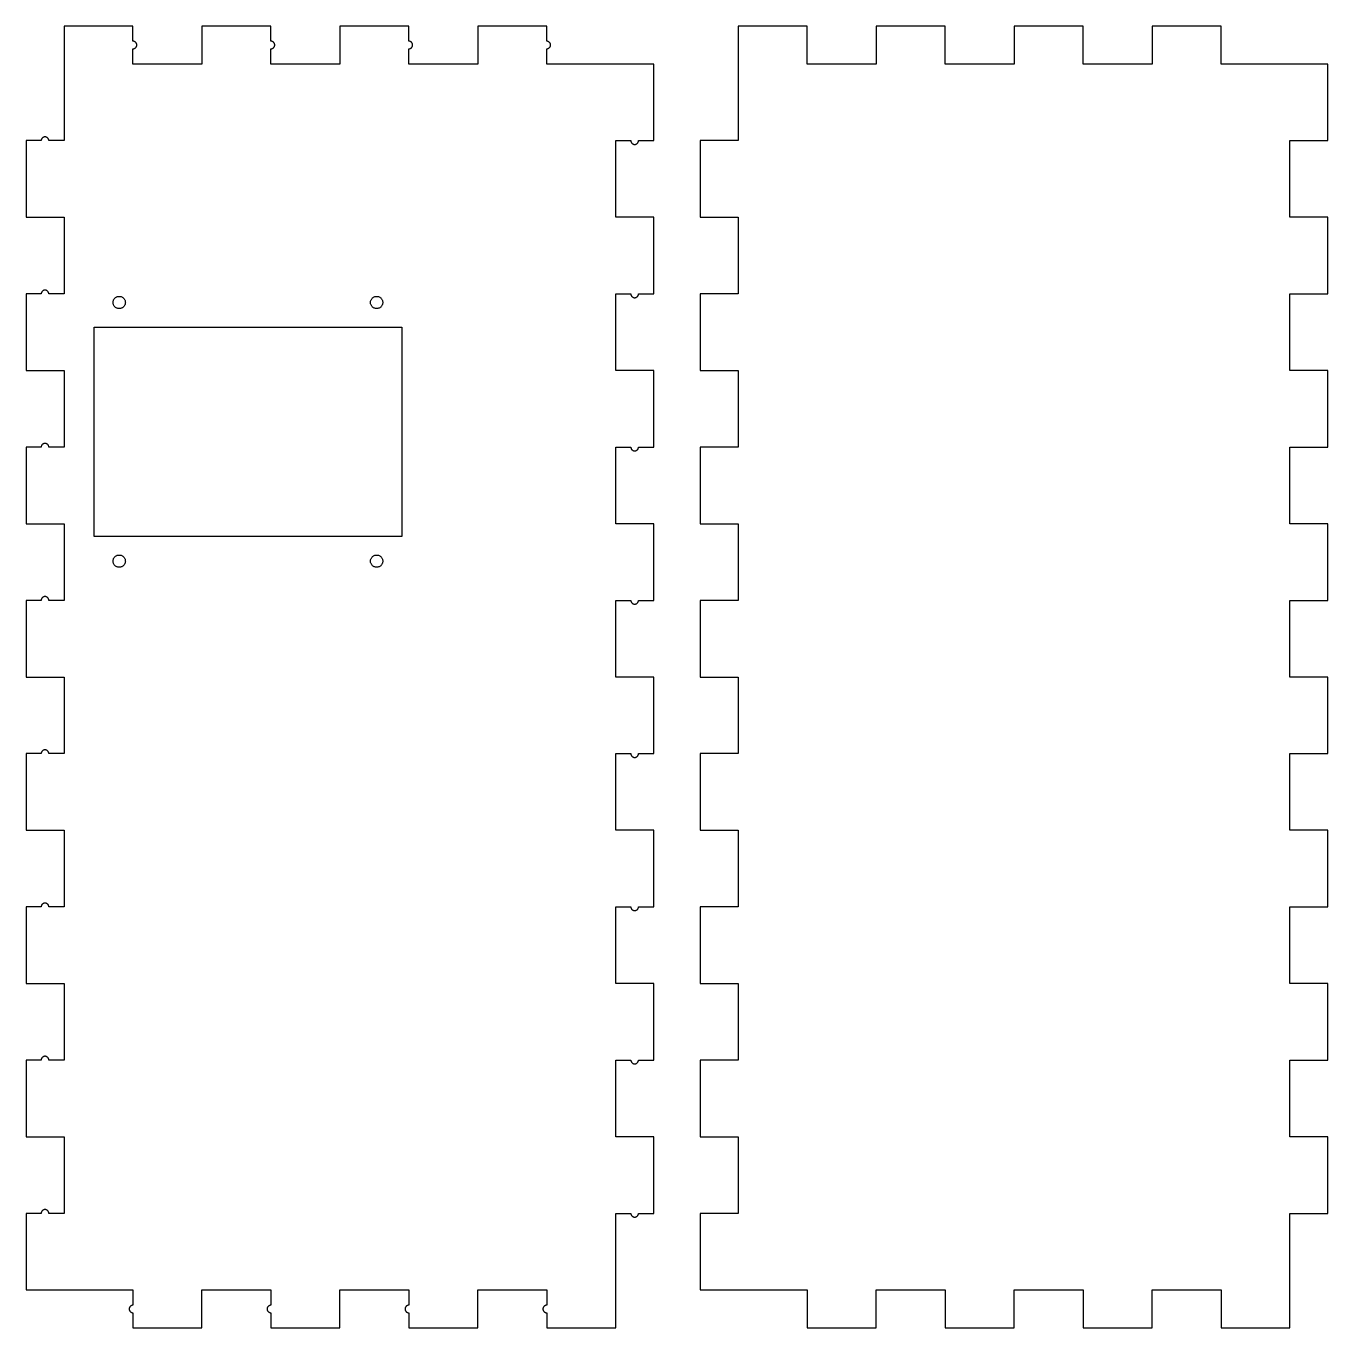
# Model space of a CAD drawing. Header units: metres. Extents: x -3 to 208, y -3 to 103.
# Drawn here: x -3.1 to 103.1, y -3.1 to 103.1 of the extents above; entities that cross this region are included whole.
import ezdxf

# ---------------------------------------------------------------- set-up
doc = ezdxf.new("R2010")
doc.units = ezdxf.units.M

msp = doc.modelspace()

# ---------------------------------------------------------------- linework, layer by layer
for p, q in [((5.625, 103.1), (0, 103.1)), ((0, 103.1), (0, 93.75)), ((5.625, 101.86), (5.625, 103.1)), ((16.875, 103.1), (11.25, 103.1)), ((11.25, 103.1), (11.25, 100)), ((16.875, 101.86), (16.875, 103.1)), ((28.125, 103.1), (22.5, 103.1)), ((22.5, 103.1), (22.5, 100)), ((28.125, 101.86), (28.125, 103.1)), ((39.375, 103.1), (33.75, 103.1)), ((33.75, 103.1), (33.75, 100)), ((39.375, 101.86), (39.375, 103.1)), ((60.625, 103.1), (55, 103.1)), ((55, 103.1), (55, 93.75)), ((60.625, 100), (60.625, 103.1)), ((71.875, 103.1), (66.25, 103.1)), ((66.25, 103.1), (66.25, 100)), ((71.875, 100), (71.875, 103.1)), ((83.125, 103.1), (77.5, 103.1)), ((77.5, 103.1), (77.5, 100)), ((83.125, 100), (83.125, 103.1)), ((94.375, 103.1), (88.75, 103.1)), ((88.75, 103.1), (88.75, 100)), ((94.375, 100), (94.375, 103.1)), ((5.65739, 101.858), (5.625, 101.86)), ((5.625, 101.24), (5.65739, 101.242)), ((5.625, 100), (5.625, 101.24)), ((5.68944, 101.853), (5.65739, 101.858)), ((5.65739, 101.242), (5.68944, 101.247)), ((5.72079, 101.845), (5.68944, 101.853)), ((5.68944, 101.247), (5.72079, 101.255)), ((5.75108, 101.833), (5.72079, 101.845)), ((5.72079, 101.255), (5.75108, 101.267)), ((5.78, 101.818), (5.75108, 101.833)), ((5.75108, 101.267), (5.78, 101.282)), ((5.80721, 101.801), (5.78, 101.818)), ((5.78, 101.282), (5.80721, 101.299)), ((5.83243, 101.78), (5.80721, 101.801)), ((5.80721, 101.299), (5.83243, 101.32)), ((5.85536, 101.757), (5.83243, 101.78)), ((5.83243, 101.32), (5.85536, 101.343)), ((5.87579, 101.732), (5.85536, 101.757)), ((5.85536, 101.343), (5.87579, 101.368)), ((5.89346, 101.705), (5.87579, 101.732)), ((5.87579, 101.368), (5.89346, 101.395)), ((5.90819, 101.676), (5.89346, 101.705)), ((5.89346, 101.395), (5.90819, 101.424)), ((5.91982, 101.646), (5.90819, 101.676)), ((5.90819, 101.424), (5.91982, 101.454)), ((5.92822, 101.614), (5.91982, 101.646)), ((5.91982, 101.454), (5.92822, 101.486)), ((5.93329, 101.582), (5.92822, 101.614)), ((5.92822, 101.486), (5.93329, 101.518)), ((5.935, 101.55), (5.93329, 101.582)), ((5.93329, 101.518), (5.935, 101.55)), ((16.9074, 101.858), (16.875, 101.86)), ((16.875, 101.24), (16.9074, 101.242)), ((16.875, 100), (16.875, 101.24)), ((16.9394, 101.853), (16.9074, 101.858)), ((16.9074, 101.242), (16.9394, 101.247)), ((16.9708, 101.845), (16.9394, 101.853)), ((16.9394, 101.247), (16.9708, 101.255)), ((17.0011, 101.833), (16.9708, 101.845)), ((16.9708, 101.255), (17.0011, 101.267)), ((17.03, 101.818), (17.0011, 101.833)), ((17.0011, 101.267), (17.03, 101.282)), ((17.0572, 101.801), (17.03, 101.818)), ((17.03, 101.282), (17.0572, 101.299)), ((17.0824, 101.78), (17.0572, 101.801)), ((17.0572, 101.299), (17.0824, 101.32)), ((17.1054, 101.757), (17.0824, 101.78)), ((17.0824, 101.32), (17.1054, 101.343)), ((17.1258, 101.732), (17.1054, 101.757)), ((17.1054, 101.343), (17.1258, 101.368)), ((17.1435, 101.705), (17.1258, 101.732)), ((17.1258, 101.368), (17.1435, 101.395)), ((17.1582, 101.676), (17.1435, 101.705)), ((17.1435, 101.395), (17.1582, 101.424)), ((17.1698, 101.646), (17.1582, 101.676)), ((17.1582, 101.424), (17.1698, 101.454)), ((17.1782, 101.614), (17.1698, 101.646)), ((17.1698, 101.454), (17.1782, 101.486)), ((17.1833, 101.582), (17.1782, 101.614)), ((17.1782, 101.486), (17.1833, 101.518)), ((17.185, 101.55), (17.1833, 101.582)), ((17.1833, 101.518), (17.185, 101.55)), ((28.1574, 101.858), (28.125, 101.86)), ((28.125, 101.24), (28.1574, 101.242)), ((28.125, 100), (28.125, 101.24)), ((28.1894, 101.853), (28.1574, 101.858)), ((28.1574, 101.242), (28.1894, 101.247)), ((28.2208, 101.845), (28.1894, 101.853)), ((28.1894, 101.247), (28.2208, 101.255)), ((28.2511, 101.833), (28.2208, 101.845)), ((28.2208, 101.255), (28.2511, 101.267)), ((28.28, 101.818), (28.2511, 101.833)), ((28.2511, 101.267), (28.28, 101.282)), ((28.3072, 101.801), (28.28, 101.818)), ((28.28, 101.282), (28.3072, 101.299)), ((28.3324, 101.78), (28.3072, 101.801)), ((28.3072, 101.299), (28.3324, 101.32)), ((28.3554, 101.757), (28.3324, 101.78)), ((28.3324, 101.32), (28.3554, 101.343)), ((28.3758, 101.732), (28.3554, 101.757)), ((28.3554, 101.343), (28.3758, 101.368)), ((28.3935, 101.705), (28.3758, 101.732)), ((28.3758, 101.368), (28.3935, 101.395)), ((28.4082, 101.676), (28.3935, 101.705)), ((28.3935, 101.395), (28.4082, 101.424)), ((28.4198, 101.646), (28.4082, 101.676)), ((28.4082, 101.424), (28.4198, 101.454)), ((28.4282, 101.614), (28.4198, 101.646)), ((28.4198, 101.454), (28.4282, 101.486)), ((28.4333, 101.582), (28.4282, 101.614)), ((28.4282, 101.486), (28.4333, 101.518)), ((28.435, 101.55), (28.4333, 101.582)), ((28.4333, 101.518), (28.435, 101.55)), ((39.4074, 101.858), (39.375, 101.86)), ((39.375, 101.24), (39.4074, 101.242)), ((39.375, 100), (39.375, 101.24)), ((39.4394, 101.853), (39.4074, 101.858)), ((39.4074, 101.242), (39.4394, 101.247)), ((39.4708, 101.845), (39.4394, 101.853)), ((39.4394, 101.247), (39.4708, 101.255)), ((39.5011, 101.833), (39.4708, 101.845)), ((39.4708, 101.255), (39.5011, 101.267)), ((39.53, 101.818), (39.5011, 101.833)), ((39.5011, 101.267), (39.53, 101.282)), ((39.5572, 101.801), (39.53, 101.818)), ((39.53, 101.282), (39.5572, 101.299)), ((39.5824, 101.78), (39.5572, 101.801)), ((39.5572, 101.299), (39.5824, 101.32)), ((39.6054, 101.757), (39.5824, 101.78)), ((39.5824, 101.32), (39.6054, 101.343)), ((39.6258, 101.732), (39.6054, 101.757)), ((39.6054, 101.343), (39.6258, 101.368)), ((39.6435, 101.705), (39.6258, 101.732)), ((39.6258, 101.368), (39.6435, 101.395)), ((39.6582, 101.676), (39.6435, 101.705)), ((39.6435, 101.395), (39.6582, 101.424)), ((39.6698, 101.646), (39.6582, 101.676)), ((39.6582, 101.424), (39.6698, 101.454)), ((39.6782, 101.614), (39.6698, 101.646)), ((39.6698, 101.454), (39.6782, 101.486)), ((39.6833, 101.582), (39.6782, 101.614)), ((39.6782, 101.486), (39.6833, 101.518)), ((39.685, 101.55), (39.6833, 101.582)), ((39.6833, 101.518), (39.685, 101.55)), ((11.25, 100), (5.625, 100)), ((22.5, 100), (16.875, 100)), ((33.75, 100), (28.125, 100)), ((48.1, 100), (39.375, 100)), ((48.1, 93.75), (48.1, 100)), ((66.25, 100), (60.625, 100)), ((77.5, 100), (71.875, 100)), ((88.75, 100), (83.125, 100)), ((103.1, 100), (94.375, 100)), ((103.1, 93.75), (103.1, 100)), ((-1.85999, 93.75), (-3.09999, 93.75)), ((-3.09999, 93.75), (-3.09999, 87.5)), ((-1.85829, 93.7824), (-1.85999, 93.75)), ((-1.85321, 93.8144), (-1.85829, 93.7824)), ((-1.84482, 93.8458), (-1.85321, 93.8144)), ((-1.83319, 93.8761), (-1.84482, 93.8458)), ((-1.81845, 93.905), (-1.83319, 93.8761)), ((-1.80078, 93.9322), (-1.81845, 93.905)), ((-1.78036, 93.9574), (-1.80078, 93.9322)), ((-1.75742, 93.9804), (-1.78036, 93.9574)), ((-1.73219, 94.0008), (-1.75742, 93.9804)), ((-1.70499, 94.0185), (-1.73219, 94.0008)), ((-1.67607, 94.0332), (-1.70499, 94.0185)), ((-1.64578, 94.0448), (-1.67607, 94.0332)), ((-1.61444, 94.0532), (-1.64578, 94.0448)), ((-1.5824, 94.0583), (-1.61444, 94.0532)), ((-1.54999, 94.06), (-1.5824, 94.0583)), ((-1.51758, 94.0583), (-1.54999, 94.06)), ((-1.48553, 94.0532), (-1.51758, 94.0583)), ((-1.45419, 94.0448), (-1.48553, 94.0532)), ((-1.4239, 94.0332), (-1.45419, 94.0448)), ((-1.39499, 94.0185), (-1.4239, 94.0332)), ((-1.36777, 94.0008), (-1.39499, 94.0185)), ((-1.34256, 93.9804), (-1.36777, 94.0008)), ((-1.31961, 93.9574), (-1.34256, 93.9804)), ((-1.29919, 93.9322), (-1.31961, 93.9574)), ((-1.28152, 93.905), (-1.29919, 93.9322)), ((-1.26678, 93.8761), (-1.28152, 93.905)), ((-1.25516, 93.8458), (-1.26678, 93.8761)), ((-1.24677, 93.8144), (-1.25516, 93.8458)), ((-1.24168, 93.7824), (-1.24677, 93.8144)), ((-1.23999, 93.75), (-1.24168, 93.7824)), ((0, 93.75), (-1.23999, 93.75)), ((45, 87.5), (45, 93.75)), ((45, 93.75), (46.24, 93.75)), ((46.24, 93.75), (46.2417, 93.7176)), ((46.2417, 93.7176), (46.2468, 93.6856)), ((46.2468, 93.6856), (46.2552, 93.6542)), ((46.2552, 93.6542), (46.2668, 93.6239)), ((46.2668, 93.6239), (46.2815, 93.595)), ((46.2815, 93.595), (46.2992, 93.5678)), ((46.2992, 93.5678), (46.3196, 93.5426)), ((46.3196, 93.5426), (46.3426, 93.5196)), ((46.3426, 93.5196), (46.3678, 93.4992)), ((46.3678, 93.4992), (46.395, 93.4815)), ((46.395, 93.4815), (46.4239, 93.4668)), ((46.4239, 93.4668), (46.4542, 93.4552)), ((46.6458, 93.4552), (46.6761, 93.4668)), ((46.6761, 93.4668), (46.705, 93.4815)), ((46.705, 93.4815), (46.7322, 93.4992)), ((46.7322, 93.4992), (46.7574, 93.5196)), ((46.7574, 93.5196), (46.7804, 93.5426)), ((46.7804, 93.5426), (46.8008, 93.5678)), ((46.8008, 93.5678), (46.8185, 93.595)), ((46.8185, 93.595), (46.8332, 93.6239)), ((46.8332, 93.6239), (46.8448, 93.6542)), ((46.8448, 93.6542), (46.8532, 93.6856)), ((46.8532, 93.6856), (46.8583, 93.7176)), ((46.8583, 93.7176), (46.86, 93.75)), ((46.86, 93.75), (48.1, 93.75)), ((55, 93.75), (51.9, 93.75)), ((51.9, 93.75), (51.9, 87.5)), ((100, 87.5), (100, 93.75)), ((100, 93.75), (103.1, 93.75)), ((46.4542, 93.4552), (46.4855, 93.4468)), ((46.4855, 93.4468), (46.5176, 93.4417)), ((46.5176, 93.4417), (46.55, 93.44)), ((46.55, 93.44), (46.5824, 93.4417)), ((46.5824, 93.4417), (46.6144, 93.4468)), ((46.6144, 93.4468), (46.6458, 93.4552)), ((-3.09999, 87.5), (0, 87.5)), ((0, 87.5), (0, 81.25)), ((48.1, 87.5), (45, 87.5)), ((48.1, 81.25), (48.1, 87.5)), ((51.9, 87.5), (55, 87.5)), ((55, 87.5), (55, 81.25)), ((103.1, 87.5), (100, 87.5)), ((103.1, 81.25), (103.1, 87.5)), ((-1.85999, 81.25), (-3.09999, 81.25)), ((-3.09999, 81.25), (-3.09999, 75)), ((-1.85829, 81.2824), (-1.85999, 81.25)), ((-1.85321, 81.3144), (-1.85829, 81.2824)), ((-1.84482, 81.3458), (-1.85321, 81.3144)), ((-1.83319, 81.3761), (-1.84482, 81.3458)), ((-1.81845, 81.405), (-1.83319, 81.3761)), ((-1.80078, 81.4322), (-1.81845, 81.405)), ((-1.78036, 81.4574), (-1.80078, 81.4322)), ((-1.75742, 81.4804), (-1.78036, 81.4574)), ((-1.73219, 81.5008), (-1.75742, 81.4804)), ((-1.70499, 81.5185), (-1.73219, 81.5008)), ((-1.67607, 81.5332), (-1.70499, 81.5185)), ((-1.64578, 81.5448), (-1.67607, 81.5332)), ((-1.61444, 81.5532), (-1.64578, 81.5448)), ((-1.5824, 81.5583), (-1.61444, 81.5532)), ((-1.54999, 81.56), (-1.5824, 81.5583)), ((-1.51758, 81.5583), (-1.54999, 81.56)), ((-1.48553, 81.5532), (-1.51758, 81.5583)), ((-1.45419, 81.5448), (-1.48553, 81.5532)), ((-1.4239, 81.5332), (-1.45419, 81.5448)), ((-1.39499, 81.5185), (-1.4239, 81.5332)), ((-1.36777, 81.5008), (-1.39499, 81.5185)), ((-1.34256, 81.4804), (-1.36777, 81.5008)), ((-1.31961, 81.4574), (-1.34256, 81.4804)), ((-1.29919, 81.4322), (-1.31961, 81.4574)), ((-1.28152, 81.405), (-1.29919, 81.4322)), ((-1.26678, 81.3761), (-1.28152, 81.405)), ((-1.25516, 81.3458), (-1.26678, 81.3761)), ((-1.24677, 81.3144), (-1.25516, 81.3458)), ((-1.24168, 81.2824), (-1.24677, 81.3144)), ((-1.23999, 81.25), (-1.24168, 81.2824)), ((0, 81.25), (-1.23999, 81.25)), ((4.02446, 80.7045), (4.04321, 80.7534)), ((4.04321, 80.7534), (4.06699, 80.8)), ((4.06699, 80.8), (4.09549, 80.8439)), ((4.09549, 80.8439), (4.12842, 80.8846)), ((4.12842, 80.8846), (4.16542, 80.9216)), ((4.16542, 80.9216), (4.2061, 80.9545)), ((4.2061, 80.9545), (4.25, 80.983)), ((4.25, 80.983), (4.29663, 81.0068)), ((4.29663, 81.0068), (4.34549, 81.0255)), ((4.34549, 81.0255), (4.39604, 81.0391)), ((4.39604, 81.0391), (4.44772, 81.0473)), ((4.44772, 81.0473), (4.5, 81.05)), ((4.5, 81.05), (4.55226, 81.0473)), ((4.55226, 81.0473), (4.60394, 81.0391)), ((4.60394, 81.0391), (4.6545, 81.0255)), ((4.6545, 81.0255), (4.70335, 81.0068)), ((4.70335, 81.0068), (4.75, 80.983)), ((4.75, 80.983), (4.79388, 80.9545)), ((4.79388, 80.9545), (4.83456, 80.9216)), ((4.83456, 80.9216), (4.87157, 80.8846)), ((4.87157, 80.8846), (4.9045, 80.8439)), ((4.9045, 80.8439), (4.933, 80.8)), ((4.933, 80.8), (4.95677, 80.7534)), ((4.95677, 80.7534), (4.97552, 80.7045)), ((25.0245, 80.7045), (25.0432, 80.7534)), ((25.0432, 80.7534), (25.067, 80.8)), ((25.067, 80.8), (25.0955, 80.8439)), ((25.0955, 80.8439), (25.1284, 80.8846)), ((25.1284, 80.8846), (25.1654, 80.9216)), ((25.1654, 80.9216), (25.2061, 80.9545)), ((25.2061, 80.9545), (25.25, 80.983)), ((25.25, 80.983), (25.2966, 81.0068)), ((25.2966, 81.0068), (25.3455, 81.0255)), ((25.3455, 81.0255), (25.396, 81.0391)), ((25.396, 81.0391), (25.4477, 81.0473)), ((25.4477, 81.0473), (25.5, 81.05)), ((25.5, 81.05), (25.5523, 81.0473)), ((25.5523, 81.0473), (25.6039, 81.0391)), ((25.6039, 81.0391), (25.6545, 81.0255)), ((25.6545, 81.0255), (25.7034, 81.0068)), ((25.7034, 81.0068), (25.75, 80.983)), ((25.75, 80.983), (25.7939, 80.9545)), ((25.7939, 80.9545), (25.8346, 80.9216)), ((25.8346, 80.9216), (25.8716, 80.8846)), ((25.8716, 80.8846), (25.9045, 80.8439)), ((25.9045, 80.8439), (25.933, 80.8)), ((25.933, 80.8), (25.9568, 80.7534)), ((25.9568, 80.7534), (25.9755, 80.7045)), ((45, 75), (45, 81.25)), ((45, 81.25), (46.24, 81.25)), ((46.24, 81.25), (46.2417, 81.2176)), ((46.2417, 81.2176), (46.2468, 81.1856)), ((46.2468, 81.1856), (46.2552, 81.1542)), ((46.2552, 81.1542), (46.2668, 81.1239)), ((46.2668, 81.1239), (46.2815, 81.095)), ((46.2815, 81.095), (46.2992, 81.0678)), ((46.2992, 81.0678), (46.3196, 81.0426)), ((46.3196, 81.0426), (46.3426, 81.0196)), ((46.3426, 81.0196), (46.3678, 80.9992)), ((46.3678, 80.9992), (46.395, 80.9815)), ((46.395, 80.9815), (46.4239, 80.9668)), ((46.4239, 80.9668), (46.4542, 80.9552)), ((46.4542, 80.9552), (46.4855, 80.9468)), ((46.4855, 80.9468), (46.5176, 80.9417)), ((46.5176, 80.9417), (46.55, 80.94)), ((46.55, 80.94), (46.5824, 80.9417)), ((46.5824, 80.9417), (46.6144, 80.9468)), ((46.6144, 80.9468), (46.6458, 80.9552)), ((46.6458, 80.9552), (46.6761, 80.9668)), ((46.6761, 80.9668), (46.705, 80.9815)), ((46.705, 80.9815), (46.7322, 80.9992)), ((46.7322, 80.9992), (46.7574, 81.0196)), ((46.7574, 81.0196), (46.7804, 81.0426)), ((46.7804, 81.0426), (46.8008, 81.0678)), ((46.8008, 81.0678), (46.8185, 81.095)), ((46.8185, 81.095), (46.8332, 81.1239)), ((46.8332, 81.1239), (46.8448, 81.1542)), ((46.8448, 81.1542), (46.8532, 81.1856)), ((46.8532, 81.1856), (46.8583, 81.2176)), ((46.8583, 81.2176), (46.86, 81.25)), ((46.86, 81.25), (48.1, 81.25)), ((55, 81.25), (51.9, 81.25)), ((51.9, 81.25), (51.9, 75)), ((100, 75), (100, 81.25)), ((100, 81.25), (103.1, 81.25)), ((4, 80.55), (4.00273, 80.6022)), ((4.00273, 80.4977), (4, 80.55)), ((4.00273, 80.6022), (4.01093, 80.6539)), ((4.01093, 80.446), (4.00273, 80.4977)), ((4.01093, 80.6539), (4.02446, 80.7045)), ((4.02446, 80.3955), (4.01093, 80.446)), ((4.04321, 80.3466), (4.02446, 80.3955)), ((4.06699, 80.3), (4.04321, 80.3466)), ((4.09549, 80.2561), (4.06699, 80.3)), ((4.12842, 80.2154), (4.09549, 80.2561)), ((4.16542, 80.1784), (4.12842, 80.2154)), ((4.2061, 80.1455), (4.16542, 80.1784)), ((4.25, 80.117), (4.2061, 80.1455)), ((4.29663, 80.0932), (4.25, 80.117)), ((4.34549, 80.0745), (4.29663, 80.0932)), ((4.39604, 80.0609), (4.34549, 80.0745)), ((4.44772, 80.0527), (4.39604, 80.0609)), ((4.5, 80.05), (4.44772, 80.0527)), ((4.55226, 80.0527), (4.5, 80.05)), ((4.60394, 80.0609), (4.55226, 80.0527)), ((4.6545, 80.0745), (4.60394, 80.0609)), ((4.70335, 80.0932), (4.6545, 80.0745)), ((4.75, 80.117), (4.70335, 80.0932)), ((4.79388, 80.1455), (4.75, 80.117)), ((4.83456, 80.1784), (4.79388, 80.1455)), ((4.87157, 80.2154), (4.83456, 80.1784)), ((4.9045, 80.2561), (4.87157, 80.2154)), ((4.933, 80.3), (4.9045, 80.2561)), ((4.95677, 80.3466), (4.933, 80.3)), ((4.97552, 80.3955), (4.95677, 80.3466)), ((4.97552, 80.7045), (4.98906, 80.6539)), ((4.98906, 80.446), (4.97552, 80.3955)), ((4.98906, 80.6539), (4.99725, 80.6022)), ((4.99725, 80.4977), (4.98906, 80.446)), ((4.99725, 80.6022), (5, 80.55)), ((5, 80.55), (4.99725, 80.4977)), ((25, 80.55), (25.0027, 80.6022)), ((25.0027, 80.4977), (25, 80.55)), ((25.0027, 80.6022), (25.0109, 80.6539)), ((25.0109, 80.446), (25.0027, 80.4977)), ((25.0109, 80.6539), (25.0245, 80.7045)), ((25.0245, 80.3955), (25.0109, 80.446)), ((25.0432, 80.3466), (25.0245, 80.3955)), ((25.067, 80.3), (25.0432, 80.3466)), ((25.0955, 80.2561), (25.067, 80.3)), ((25.1284, 80.2154), (25.0955, 80.2561)), ((25.1654, 80.1784), (25.1284, 80.2154)), ((25.2061, 80.1455), (25.1654, 80.1784)), ((25.25, 80.117), (25.2061, 80.1455)), ((25.2966, 80.0932), (25.25, 80.117)), ((25.3455, 80.0745), (25.2966, 80.0932)), ((25.396, 80.0609), (25.3455, 80.0745)), ((25.4477, 80.0527), (25.396, 80.0609)), ((25.5, 80.05), (25.4477, 80.0527)), ((25.5523, 80.0527), (25.5, 80.05)), ((25.6039, 80.0609), (25.5523, 80.0527)), ((25.6545, 80.0745), (25.6039, 80.0609)), ((25.7034, 80.0932), (25.6545, 80.0745)), ((25.75, 80.117), (25.7034, 80.0932)), ((25.7939, 80.1455), (25.75, 80.117)), ((25.8346, 80.1784), (25.7939, 80.1455)), ((25.8716, 80.2154), (25.8346, 80.1784)), ((25.9045, 80.2561), (25.8716, 80.2154)), ((25.933, 80.3), (25.9045, 80.2561)), ((25.9568, 80.3466), (25.933, 80.3)), ((25.9755, 80.3955), (25.9568, 80.3466)), ((25.9755, 80.7045), (25.9891, 80.6539)), ((25.9891, 80.446), (25.9755, 80.3955)), ((25.9891, 80.6539), (25.9973, 80.6022)), ((25.9973, 80.4977), (25.9891, 80.446)), ((25.9973, 80.6022), (26, 80.55)), ((26, 80.55), (25.9973, 80.4977)), ((2.45, 61.45), (2.45, 78.55)), ((2.45, 78.55), (27.55, 78.55)), ((27.55, 78.55), (27.55, 61.45)), ((-3.09999, 75), (0, 75)), ((0, 75), (0, 68.75)), ((48.1, 75), (45, 75)), ((48.1, 68.75), (48.1, 75)), ((51.9, 75), (55, 75)), ((55, 75), (55, 68.75)), ((103.1, 75), (100, 75)), ((103.1, 68.75), (103.1, 75)), ((-1.67607, 69.0332), (-1.70499, 69.0185)), ((-1.64578, 69.0448), (-1.67607, 69.0332)), ((-1.61444, 69.0532), (-1.64578, 69.0448)), ((-1.5824, 69.0583), (-1.61444, 69.0532)), ((-1.54999, 69.06), (-1.5824, 69.0583)), ((-1.51758, 69.0583), (-1.54999, 69.06)), ((-1.48553, 69.0532), (-1.51758, 69.0583)), ((-1.45419, 69.0448), (-1.48553, 69.0532)), ((-1.4239, 69.0332), (-1.45419, 69.0448)), ((-1.39499, 69.0185), (-1.4239, 69.0332)), ((-1.85999, 68.75), (-3.09999, 68.75)), ((-3.09999, 68.75), (-3.09999, 62.5)), ((-1.85829, 68.7824), (-1.85999, 68.75)), ((-1.85321, 68.8144), (-1.85829, 68.7824)), ((-1.84482, 68.8458), (-1.85321, 68.8144)), ((-1.83319, 68.8761), (-1.84482, 68.8458)), ((-1.81845, 68.905), (-1.83319, 68.8761)), ((-1.80078, 68.9322), (-1.81845, 68.905)), ((-1.78036, 68.9574), (-1.80078, 68.9322)), ((-1.75742, 68.9804), (-1.78036, 68.9574)), ((-1.73219, 69.0008), (-1.75742, 68.9804)), ((-1.70499, 69.0185), (-1.73219, 69.0008)), ((-1.36777, 69.0008), (-1.39499, 69.0185)), ((-1.34256, 68.9804), (-1.36777, 69.0008)), ((-1.31961, 68.9574), (-1.34256, 68.9804)), ((-1.29919, 68.9322), (-1.31961, 68.9574)), ((-1.28152, 68.905), (-1.29919, 68.9322)), ((-1.26678, 68.8761), (-1.28152, 68.905)), ((-1.25516, 68.8458), (-1.26678, 68.8761)), ((-1.24677, 68.8144), (-1.25516, 68.8458)), ((-1.24168, 68.7824), (-1.24677, 68.8144)), ((-1.23999, 68.75), (-1.24168, 68.7824)), ((0, 68.75), (-1.23999, 68.75)), ((45, 62.5), (45, 68.75)), ((45, 68.75), (46.24, 68.75)), ((46.24, 68.75), (46.2417, 68.7176)), ((46.2417, 68.7176), (46.2468, 68.6856)), ((46.2468, 68.6856), (46.2552, 68.6542)), ((46.2552, 68.6542), (46.2668, 68.6239)), ((46.2668, 68.6239), (46.2815, 68.595)), ((46.2815, 68.595), (46.2992, 68.5678)), ((46.2992, 68.5678), (46.3196, 68.5426)), ((46.3196, 68.5426), (46.3426, 68.5196)), ((46.3426, 68.5196), (46.3678, 68.4992)), ((46.3678, 68.4992), (46.395, 68.4815)), ((46.395, 68.4815), (46.4239, 68.4668)), ((46.4239, 68.4668), (46.4542, 68.4552)), ((46.4542, 68.4552), (46.4855, 68.4468)), ((46.4855, 68.4468), (46.5176, 68.4417)), ((46.5176, 68.4417), (46.55, 68.44)), ((46.55, 68.44), (46.5824, 68.4417)), ((46.5824, 68.4417), (46.6144, 68.4468)), ((46.6144, 68.4468), (46.6458, 68.4552)), ((46.6458, 68.4552), (46.6761, 68.4668)), ((46.6761, 68.4668), (46.705, 68.4815)), ((46.705, 68.4815), (46.7322, 68.4992)), ((46.7322, 68.4992), (46.7574, 68.5196)), ((46.7574, 68.5196), (46.7804, 68.5426)), ((46.7804, 68.5426), (46.8008, 68.5678)), ((46.8008, 68.5678), (46.8185, 68.595)), ((46.8185, 68.595), (46.8332, 68.6239)), ((46.8332, 68.6239), (46.8448, 68.6542)), ((46.8448, 68.6542), (46.8532, 68.6856)), ((46.8532, 68.6856), (46.8583, 68.7176)), ((46.8583, 68.7176), (46.86, 68.75)), ((46.86, 68.75), (48.1, 68.75)), ((55, 68.75), (51.9, 68.75)), ((51.9, 68.75), (51.9, 62.5)), ((100, 62.5), (100, 68.75)), ((100, 68.75), (103.1, 68.75)), ((-3.09999, 62.5), (0, 62.5)), ((0, 62.5), (0, 56.25)), ((48.1, 62.5), (45, 62.5)), ((48.1, 56.25), (48.1, 62.5)), ((51.9, 62.5), (55, 62.5)), ((55, 62.5), (55, 56.25)), ((103.1, 62.5), (100, 62.5)), ((103.1, 56.25), (103.1, 62.5)), ((27.55, 61.45), (2.45, 61.45)), ((4, 59.45), (4.00273, 59.5023)), ((4.00273, 59.5023), (4.01093, 59.554)), ((4.01093, 59.554), (4.02446, 59.6045)), ((4.02446, 59.6045), (4.04321, 59.6534)), ((4.04321, 59.6534), (4.06699, 59.7)), ((4.06699, 59.7), (4.09549, 59.7439)), ((4.09549, 59.7439), (4.12842, 59.7846)), ((4.12842, 59.7846), (4.16542, 59.8216)), ((4.16542, 59.8216), (4.2061, 59.8545)), ((4.2061, 59.8545), (4.25, 59.883)), ((4.25, 59.883), (4.29663, 59.9068)), ((4.29663, 59.9068), (4.34549, 59.9255)), ((4.34549, 59.9255), (4.39604, 59.9391)), ((4.39604, 59.9391), (4.44772, 59.9473)), ((4.44772, 59.9473), (4.5, 59.95)), ((4.5, 59.95), (4.55226, 59.9473)), ((4.55226, 59.9473), (4.60394, 59.9391)), ((4.60394, 59.9391), (4.6545, 59.9255)), ((4.6545, 59.9255), (4.70335, 59.9068)), ((4.70335, 59.9068), (4.75, 59.883)), ((4.75, 59.883), (4.79388, 59.8545)), ((4.79388, 59.8545), (4.83456, 59.8216)), ((4.83456, 59.8216), (4.87157, 59.7846)), ((4.87157, 59.7846), (4.9045, 59.7439)), ((4.9045, 59.7439), (4.933, 59.7)), ((4.933, 59.7), (4.95677, 59.6534)), ((4.95677, 59.6534), (4.97552, 59.6045)), ((4.97552, 59.6045), (4.98906, 59.554)), ((4.98906, 59.554), (4.99725, 59.5023)), ((4.99725, 59.5023), (5, 59.45)), ((25, 59.45), (25.0027, 59.5023)), ((25.0027, 59.5023), (25.0109, 59.554)), ((25.0109, 59.554), (25.0245, 59.6045)), ((25.0245, 59.6045), (25.0432, 59.6534)), ((25.0432, 59.6534), (25.067, 59.7)), ((25.067, 59.7), (25.0955, 59.7439)), ((25.0955, 59.7439), (25.1284, 59.7846)), ((25.1284, 59.7846), (25.1654, 59.8216)), ((25.1654, 59.8216), (25.2061, 59.8545)), ((25.2061, 59.8545), (25.25, 59.883)), ((25.25, 59.883), (25.2966, 59.9068)), ((25.2966, 59.9068), (25.3455, 59.9255)), ((25.3455, 59.9255), (25.396, 59.9391)), ((25.396, 59.9391), (25.4477, 59.9473)), ((25.4477, 59.9473), (25.5, 59.95)), ((25.5, 59.95), (25.5523, 59.9473)), ((25.5523, 59.9473), (25.6039, 59.9391)), ((25.6039, 59.9391), (25.6545, 59.9255)), ((25.6545, 59.9255), (25.7034, 59.9068)), ((25.7034, 59.9068), (25.75, 59.883)), ((25.75, 59.883), (25.7939, 59.8545)), ((25.7939, 59.8545), (25.8346, 59.8216)), ((25.8346, 59.8216), (25.8716, 59.7846)), ((25.8716, 59.7846), (25.9045, 59.7439)), ((25.9045, 59.7439), (25.933, 59.7)), ((25.933, 59.7), (25.9568, 59.6534)), ((25.9568, 59.6534), (25.9755, 59.6045)), ((25.9755, 59.6045), (25.9891, 59.554)), ((25.9891, 59.554), (25.9973, 59.5023)), ((25.9973, 59.5023), (26, 59.45)), ((4.00273, 59.3977), (4, 59.45)), ((4.01093, 59.346), (4.00273, 59.3977)), ((4.02446, 59.2955), (4.01093, 59.346)), ((4.04321, 59.2466), (4.02446, 59.2955)), ((4.06699, 59.2), (4.04321, 59.2466)), ((4.09549, 59.1561), (4.06699, 59.2)), ((4.12842, 59.1154), (4.09549, 59.1561)), ((4.16542, 59.0784), (4.12842, 59.1154)), ((4.2061, 59.0455), (4.16542, 59.0784)), ((4.25, 59.017), (4.2061, 59.0455)), ((4.29663, 58.9932), (4.25, 59.017)), ((4.34549, 58.9745), (4.29663, 58.9932)), ((4.39604, 58.9609), (4.34549, 58.9745)), ((4.44772, 58.9527), (4.39604, 58.9609)), ((4.5, 58.95), (4.44772, 58.9527)), ((4.55226, 58.9527), (4.5, 58.95)), ((4.60394, 58.9609), (4.55226, 58.9527)), ((4.6545, 58.9745), (4.60394, 58.9609)), ((4.70335, 58.9932), (4.6545, 58.9745)), ((4.75, 59.017), (4.70335, 58.9932)), ((4.79388, 59.0455), (4.75, 59.017)), ((4.83456, 59.0784), (4.79388, 59.0455)), ((4.87157, 59.1154), (4.83456, 59.0784)), ((4.9045, 59.1561), (4.87157, 59.1154)), ((4.933, 59.2), (4.9045, 59.1561)), ((4.95677, 59.2466), (4.933, 59.2)), ((4.97552, 59.2955), (4.95677, 59.2466)), ((4.98906, 59.346), (4.97552, 59.2955)), ((4.99725, 59.3977), (4.98906, 59.346)), ((5, 59.45), (4.99725, 59.3977)), ((25.0027, 59.3977), (25, 59.45)), ((25.0109, 59.346), (25.0027, 59.3977)), ((25.0245, 59.2955), (25.0109, 59.346)), ((25.0432, 59.2466), (25.0245, 59.2955)), ((25.067, 59.2), (25.0432, 59.2466)), ((25.0955, 59.1561), (25.067, 59.2)), ((25.1284, 59.1154), (25.0955, 59.1561)), ((25.1654, 59.0784), (25.1284, 59.1154)), ((25.2061, 59.0455), (25.1654, 59.0784)), ((25.25, 59.017), (25.2061, 59.0455)), ((25.2966, 58.9932), (25.25, 59.017)), ((25.3455, 58.9745), (25.2966, 58.9932)), ((25.396, 58.9609), (25.3455, 58.9745)), ((25.4477, 58.9527), (25.396, 58.9609)), ((25.5, 58.95), (25.4477, 58.9527)), ((25.5523, 58.9527), (25.5, 58.95)), ((25.6039, 58.9609), (25.5523, 58.9527)), ((25.6545, 58.9745), (25.6039, 58.9609)), ((25.7034, 58.9932), (25.6545, 58.9745)), ((25.75, 59.017), (25.7034, 58.9932)), ((25.7939, 59.0455), (25.75, 59.017)), ((25.8346, 59.0784), (25.7939, 59.0455)), ((25.8716, 59.1154), (25.8346, 59.0784)), ((25.9045, 59.1561), (25.8716, 59.1154)), ((25.933, 59.2), (25.9045, 59.1561)), ((25.9568, 59.2466), (25.933, 59.2)), ((25.9755, 59.2955), (25.9568, 59.2466)), ((25.9891, 59.346), (25.9755, 59.2955)), ((25.9973, 59.3977), (25.9891, 59.346)), ((26, 59.45), (25.9973, 59.3977)), ((-1.85321, 56.3144), (-1.85829, 56.2824)), ((-1.84482, 56.3458), (-1.85321, 56.3144)), ((-1.83319, 56.3761), (-1.84482, 56.3458)), ((-1.81845, 56.405), (-1.83319, 56.3761)), ((-1.80078, 56.4322), (-1.81845, 56.405)), ((-1.78036, 56.4574), (-1.80078, 56.4322)), ((-1.75742, 56.4804), (-1.78036, 56.4574)), ((-1.73219, 56.5008), (-1.75742, 56.4804)), ((-1.70499, 56.5185), (-1.73219, 56.5008)), ((-1.67607, 56.5332), (-1.70499, 56.5185)), ((-1.64578, 56.5448), (-1.67607, 56.5332)), ((-1.61444, 56.5532), (-1.64578, 56.5448)), ((-1.5824, 56.5583), (-1.61444, 56.5532)), ((-1.54999, 56.56), (-1.5824, 56.5583)), ((-1.51758, 56.5583), (-1.54999, 56.56)), ((-1.48553, 56.5532), (-1.51758, 56.5583)), ((-1.45419, 56.5448), (-1.48553, 56.5532)), ((-1.4239, 56.5332), (-1.45419, 56.5448)), ((-1.39499, 56.5185), (-1.4239, 56.5332)), ((-1.36777, 56.5008), (-1.39499, 56.5185)), ((-1.34256, 56.4804), (-1.36777, 56.5008)), ((-1.31961, 56.4574), (-1.34256, 56.4804)), ((-1.29919, 56.4322), (-1.31961, 56.4574)), ((-1.28152, 56.405), (-1.29919, 56.4322)), ((-1.26678, 56.3761), (-1.28152, 56.405)), ((-1.25516, 56.3458), (-1.26678, 56.3761)), ((-1.24677, 56.3144), (-1.25516, 56.3458)), ((-1.24168, 56.2824), (-1.24677, 56.3144)), ((-1.85999, 56.25), (-3.09999, 56.25)), ((-3.09999, 56.25), (-3.09999, 50)), ((-1.85829, 56.2824), (-1.85999, 56.25)), ((-1.23999, 56.25), (-1.24168, 56.2824)), ((0, 56.25), (-1.23999, 56.25)), ((45, 50), (45, 56.25)), ((45, 56.25), (46.24, 56.25)), ((46.24, 56.25), (46.2417, 56.2176)), ((46.2417, 56.2176), (46.2468, 56.1856)), ((46.2468, 56.1856), (46.2552, 56.1542)), ((46.2552, 56.1542), (46.2668, 56.1239)), ((46.2668, 56.1239), (46.2815, 56.095)), ((46.2815, 56.095), (46.2992, 56.0678)), ((46.2992, 56.0678), (46.3196, 56.0426)), ((46.3196, 56.0426), (46.3426, 56.0196)), ((46.3426, 56.0196), (46.3678, 55.9992)), ((46.3678, 55.9992), (46.395, 55.9815)), ((46.395, 55.9815), (46.4239, 55.9668)), ((46.4239, 55.9668), (46.4542, 55.9552)), ((46.4542, 55.9552), (46.4855, 55.9468)), ((46.4855, 55.9468), (46.5176, 55.9417)), ((46.5176, 55.9417), (46.55, 55.94)), ((46.55, 55.94), (46.5824, 55.9417)), ((46.5824, 55.9417), (46.6144, 55.9468)), ((46.6144, 55.9468), (46.6458, 55.9552)), ((46.6458, 55.9552), (46.6761, 55.9668)), ((46.6761, 55.9668), (46.705, 55.9815)), ((46.705, 55.9815), (46.7322, 55.9992)), ((46.7322, 55.9992), (46.7574, 56.0196)), ((46.7574, 56.0196), (46.7804, 56.0426)), ((46.7804, 56.0426), (46.8008, 56.0678)), ((46.8008, 56.0678), (46.8185, 56.095)), ((46.8185, 56.095), (46.8332, 56.1239)), ((46.8332, 56.1239), (46.8448, 56.1542)), ((46.8448, 56.1542), (46.8532, 56.1856)), ((46.8532, 56.1856), (46.8583, 56.2176)), ((46.8583, 56.2176), (46.86, 56.25)), ((46.86, 56.25), (48.1, 56.25)), ((55, 56.25), (51.9, 56.25)), ((51.9, 56.25), (51.9, 50)), ((100, 50), (100, 56.25)), ((100, 56.25), (103.1, 56.25)), ((-3.09999, 50), (0, 50)), ((0, 50), (0, 43.75)), ((48.1, 50), (45, 50)), ((48.1, 43.75), (48.1, 50)), ((51.9, 50), (55, 50)), ((55, 50), (55, 43.75)), ((103.1, 50), (100, 50)), ((103.1, 43.75), (103.1, 50)), ((-1.85999, 43.75), (-3.09999, 43.75)), ((-3.09999, 43.75), (-3.09999, 37.5)), ((-1.85829, 43.7824), (-1.85999, 43.75)), ((-1.85321, 43.8144), (-1.85829, 43.7824)), ((-1.84482, 43.8458), (-1.85321, 43.8144)), ((-1.83319, 43.8761), (-1.84482, 43.8458)), ((-1.81845, 43.905), (-1.83319, 43.8761)), ((-1.80078, 43.9322), (-1.81845, 43.905)), ((-1.78036, 43.9574), (-1.80078, 43.9322)), ((-1.75742, 43.9804), (-1.78036, 43.9574)), ((-1.73219, 44.0008), (-1.75742, 43.9804)), ((-1.70499, 44.0185), (-1.73219, 44.0008)), ((-1.67607, 44.0332), (-1.70499, 44.0185)), ((-1.64578, 44.0448), (-1.67607, 44.0332)), ((-1.61444, 44.0532), (-1.64578, 44.0448)), ((-1.5824, 44.0583), (-1.61444, 44.0532)), ((-1.54999, 44.06), (-1.5824, 44.0583)), ((-1.51758, 44.0583), (-1.54999, 44.06)), ((-1.48553, 44.0532), (-1.51758, 44.0583)), ((-1.45419, 44.0448), (-1.48553, 44.0532)), ((-1.4239, 44.0332), (-1.45419, 44.0448)), ((-1.39499, 44.0185), (-1.4239, 44.0332)), ((-1.36777, 44.0008), (-1.39499, 44.0185)), ((-1.34256, 43.9804), (-1.36777, 44.0008)), ((-1.31961, 43.9574), (-1.34256, 43.9804)), ((-1.29919, 43.9322), (-1.31961, 43.9574)), ((-1.28152, 43.905), (-1.29919, 43.9322)), ((-1.26678, 43.8761), (-1.28152, 43.905)), ((-1.25516, 43.8458), (-1.26678, 43.8761)), ((-1.24677, 43.8144), (-1.25516, 43.8458)), ((-1.24168, 43.7824), (-1.24677, 43.8144)), ((-1.23999, 43.75), (-1.24168, 43.7824)), ((0, 43.75), (-1.23999, 43.75)), ((45, 37.5), (45, 43.75)), ((45, 43.75), (46.24, 43.75)), ((46.24, 43.75), (46.2417, 43.7176)), ((46.2417, 43.7176), (46.2468, 43.6856)), ((46.2468, 43.6856), (46.2552, 43.6542)), ((46.2552, 43.6542), (46.2668, 43.6239)), ((46.2668, 43.6239), (46.2815, 43.595)), ((46.2815, 43.595), (46.2992, 43.5678)), ((46.2992, 43.5678), (46.3196, 43.5426)), ((46.3196, 43.5426), (46.3426, 43.5196)), ((46.7574, 43.5196), (46.7804, 43.5426)), ((46.7804, 43.5426), (46.8008, 43.5678)), ((46.8008, 43.5678), (46.8185, 43.595)), ((46.8185, 43.595), (46.8332, 43.6239)), ((46.8332, 43.6239), (46.8448, 43.6542)), ((46.8448, 43.6542), (46.8532, 43.6856)), ((46.8532, 43.6856), (46.8583, 43.7176)), ((46.8583, 43.7176), (46.86, 43.75)), ((46.86, 43.75), (48.1, 43.75)), ((55, 43.75), (51.9, 43.75)), ((51.9, 43.75), (51.9, 37.5)), ((100, 37.5), (100, 43.75)), ((100, 43.75), (103.1, 43.75)), ((46.3426, 43.5196), (46.3678, 43.4992)), ((46.3678, 43.4992), (46.395, 43.4815)), ((46.395, 43.4815), (46.4239, 43.4668)), ((46.4239, 43.4668), (46.4542, 43.4552)), ((46.4542, 43.4552), (46.4855, 43.4468)), ((46.4855, 43.4468), (46.5176, 43.4417)), ((46.5176, 43.4417), (46.55, 43.44)), ((46.55, 43.44), (46.5824, 43.4417)), ((46.5824, 43.4417), (46.6144, 43.4468)), ((46.6144, 43.4468), (46.6458, 43.4552)), ((46.6458, 43.4552), (46.6761, 43.4668)), ((46.6761, 43.4668), (46.705, 43.4815)), ((46.705, 43.4815), (46.7322, 43.4992)), ((46.7322, 43.4992), (46.7574, 43.5196)), ((-3.09999, 37.5), (0, 37.5)), ((0, 37.5), (0, 31.25)), ((48.1, 37.5), (45, 37.5)), ((48.1, 31.25), (48.1, 37.5)), ((51.9, 37.5), (55, 37.5)), ((55, 37.5), (55, 31.25)), ((103.1, 37.5), (100, 37.5)), ((103.1, 31.25), (103.1, 37.5)), ((-1.85999, 31.25), (-3.09999, 31.25)), ((-3.09999, 31.25), (-3.09999, 25)), ((-1.85829, 31.2824), (-1.85999, 31.25)), ((-1.85321, 31.3144), (-1.85829, 31.2824)), ((-1.84482, 31.3458), (-1.85321, 31.3144)), ((-1.83319, 31.3761), (-1.84482, 31.3458)), ((-1.81845, 31.405), (-1.83319, 31.3761)), ((-1.80078, 31.4322), (-1.81845, 31.405)), ((-1.78036, 31.4574), (-1.80078, 31.4322)), ((-1.75742, 31.4804), (-1.78036, 31.4574)), ((-1.73219, 31.5008), (-1.75742, 31.4804)), ((-1.70499, 31.5185), (-1.73219, 31.5008)), ((-1.67607, 31.5332), (-1.70499, 31.5185)), ((-1.64578, 31.5448), (-1.67607, 31.5332)), ((-1.61444, 31.5532), (-1.64578, 31.5448)), ((-1.5824, 31.5583), (-1.61444, 31.5532)), ((-1.54999, 31.56), (-1.5824, 31.5583)), ((-1.51758, 31.5583), (-1.54999, 31.56)), ((-1.48553, 31.5532), (-1.51758, 31.5583)), ((-1.45419, 31.5448), (-1.48553, 31.5532)), ((-1.4239, 31.5332), (-1.45419, 31.5448)), ((-1.39499, 31.5185), (-1.4239, 31.5332)), ((-1.36777, 31.5008), (-1.39499, 31.5185)), ((-1.34256, 31.4804), (-1.36777, 31.5008)), ((-1.31961, 31.4574), (-1.34256, 31.4804)), ((-1.29919, 31.4322), (-1.31961, 31.4574)), ((-1.28152, 31.405), (-1.29919, 31.4322)), ((-1.26678, 31.3761), (-1.28152, 31.405)), ((-1.25516, 31.3458), (-1.26678, 31.3761)), ((-1.24677, 31.3144), (-1.25516, 31.3458)), ((-1.24168, 31.2824), (-1.24677, 31.3144)), ((-1.23999, 31.25), (-1.24168, 31.2824)), ((0, 31.25), (-1.23999, 31.25)), ((45, 25), (45, 31.25)), ((45, 31.25), (46.24, 31.25)), ((46.24, 31.25), (46.2417, 31.2176)), ((46.2417, 31.2176), (46.2468, 31.1856)), ((46.2468, 31.1856), (46.2552, 31.1542)), ((46.2552, 31.1542), (46.2668, 31.1239)), ((46.2668, 31.1239), (46.2815, 31.095)), ((46.2815, 31.095), (46.2992, 31.0678)), ((46.2992, 31.0678), (46.3196, 31.0426)), ((46.3196, 31.0426), (46.3426, 31.0196)), ((46.3426, 31.0196), (46.3678, 30.9992)), ((46.3678, 30.9992), (46.395, 30.9815)), ((46.395, 30.9815), (46.4239, 30.9668)), ((46.4239, 30.9668), (46.4542, 30.9552)), ((46.4542, 30.9552), (46.4855, 30.9468)), ((46.4855, 30.9468), (46.5176, 30.9417)), ((46.5176, 30.9417), (46.55, 30.94)), ((46.55, 30.94), (46.5824, 30.9417)), ((46.5824, 30.9417), (46.6144, 30.9468)), ((46.6144, 30.9468), (46.6458, 30.9552)), ((46.6458, 30.9552), (46.6761, 30.9668)), ((46.6761, 30.9668), (46.705, 30.9815)), ((46.705, 30.9815), (46.7322, 30.9992)), ((46.7322, 30.9992), (46.7574, 31.0196)), ((46.7574, 31.0196), (46.7804, 31.0426)), ((46.7804, 31.0426), (46.8008, 31.0678)), ((46.8008, 31.0678), (46.8185, 31.095)), ((46.8185, 31.095), (46.8332, 31.1239)), ((46.8332, 31.1239), (46.8448, 31.1542)), ((46.8448, 31.1542), (46.8532, 31.1856)), ((46.8532, 31.1856), (46.8583, 31.2176)), ((46.8583, 31.2176), (46.86, 31.25)), ((46.86, 31.25), (48.1, 31.25)), ((55, 31.25), (51.9, 31.25)), ((51.9, 31.25), (51.9, 25)), ((100, 25), (100, 31.25)), ((100, 31.25), (103.1, 31.25)), ((-3.09999, 25), (0, 25)), ((0, 25), (0, 18.75)), ((48.1, 25), (45, 25)), ((48.1, 18.75), (48.1, 25)), ((51.9, 25), (55, 25)), ((55, 25), (55, 18.75)), ((103.1, 25), (100, 25)), ((103.1, 18.75), (103.1, 25)), ((-1.85999, 18.75), (-3.09999, 18.75)), ((-3.09999, 18.75), (-3.09999, 12.5)), ((-1.85829, 18.7824), (-1.85999, 18.75)), ((-1.85321, 18.8144), (-1.85829, 18.7824)), ((-1.84482, 18.8458), (-1.85321, 18.8144)), ((-1.83319, 18.8761), (-1.84482, 18.8458)), ((-1.81845, 18.905), (-1.83319, 18.8761)), ((-1.80078, 18.9322), (-1.81845, 18.905)), ((-1.78036, 18.9574), (-1.80078, 18.9322)), ((-1.75742, 18.9804), (-1.78036, 18.9574)), ((-1.73219, 19.0008), (-1.75742, 18.9804)), ((-1.70499, 19.0185), (-1.73219, 19.0008)), ((-1.67607, 19.0332), (-1.70499, 19.0185)), ((-1.64578, 19.0448), (-1.67607, 19.0332)), ((-1.61444, 19.0532), (-1.64578, 19.0448)), ((-1.5824, 19.0583), (-1.61444, 19.0532)), ((-1.54999, 19.06), (-1.5824, 19.0583)), ((-1.51758, 19.0583), (-1.54999, 19.06)), ((-1.48553, 19.0532), (-1.51758, 19.0583)), ((-1.45419, 19.0448), (-1.48553, 19.0532)), ((-1.4239, 19.0332), (-1.45419, 19.0448)), ((-1.39499, 19.0185), (-1.4239, 19.0332)), ((-1.36777, 19.0008), (-1.39499, 19.0185)), ((-1.34256, 18.9804), (-1.36777, 19.0008)), ((-1.31961, 18.9574), (-1.34256, 18.9804)), ((-1.29919, 18.9322), (-1.31961, 18.9574)), ((-1.28152, 18.905), (-1.29919, 18.9322)), ((-1.26678, 18.8761), (-1.28152, 18.905)), ((-1.25516, 18.8458), (-1.26678, 18.8761)), ((-1.24677, 18.8144), (-1.25516, 18.8458)), ((-1.24168, 18.7824), (-1.24677, 18.8144)), ((-1.23999, 18.75), (-1.24168, 18.7824)), ((0, 18.75), (-1.23999, 18.75)), ((45, 12.5), (45, 18.75)), ((45, 18.75), (46.24, 18.75)), ((46.24, 18.75), (46.2417, 18.7176)), ((46.2417, 18.7176), (46.2468, 18.6856)), ((46.2468, 18.6856), (46.2552, 18.6542)), ((46.2552, 18.6542), (46.2668, 18.6239)), ((46.2668, 18.6239), (46.2815, 18.595)), ((46.2815, 18.595), (46.2992, 18.5678)), ((46.2992, 18.5678), (46.3196, 18.5426)), ((46.3196, 18.5426), (46.3426, 18.5196)), ((46.3426, 18.5196), (46.3678, 18.4992)), ((46.3678, 18.4992), (46.395, 18.4815)), ((46.395, 18.4815), (46.4239, 18.4668)), ((46.4239, 18.4668), (46.4542, 18.4552)), ((46.4542, 18.4552), (46.4855, 18.4468)), ((46.4855, 18.4468), (46.5176, 18.4417)), ((46.5176, 18.4417), (46.55, 18.44)), ((46.55, 18.44), (46.5824, 18.4417)), ((46.5824, 18.4417), (46.6144, 18.4468)), ((46.6144, 18.4468), (46.6458, 18.4552)), ((46.6458, 18.4552), (46.6761, 18.4668)), ((46.6761, 18.4668), (46.705, 18.4815)), ((46.705, 18.4815), (46.7322, 18.4992)), ((46.7322, 18.4992), (46.7574, 18.5196)), ((46.7574, 18.5196), (46.7804, 18.5426)), ((46.7804, 18.5426), (46.8008, 18.5678)), ((46.8008, 18.5678), (46.8185, 18.595)), ((46.8185, 18.595), (46.8332, 18.6239)), ((46.8332, 18.6239), (46.8448, 18.6542)), ((46.8448, 18.6542), (46.8532, 18.6856)), ((46.8532, 18.6856), (46.8583, 18.7176)), ((46.8583, 18.7176), (46.86, 18.75)), ((46.86, 18.75), (48.1, 18.75)), ((55, 18.75), (51.9, 18.75)), ((51.9, 18.75), (51.9, 12.5)), ((100, 12.5), (100, 18.75)), ((100, 18.75), (103.1, 18.75)), ((-3.09999, 12.5), (0, 12.5)), ((0, 12.5), (0, 6.25)), ((48.1, 12.5), (45, 12.5)), ((48.1, 6.25), (48.1, 12.5)), ((51.9, 12.5), (55, 12.5)), ((55, 12.5), (55, 6.25)), ((103.1, 12.5), (100, 12.5)), ((103.1, 6.25), (103.1, 12.5)), ((-1.83319, 6.37608), (-1.84482, 6.34579)), ((-1.81845, 6.405), (-1.83319, 6.37608)), ((-1.80078, 6.43221), (-1.81845, 6.405)), ((-1.78036, 6.45743), (-1.80078, 6.43221)), ((-1.75742, 6.48036), (-1.78036, 6.45743)), ((-1.73219, 6.50079), (-1.75742, 6.48036)), ((-1.70499, 6.51846), (-1.73219, 6.50079)), ((-1.67607, 6.53319), (-1.70499, 6.51846)), ((-1.64578, 6.54482), (-1.67607, 6.53319)), ((-1.61444, 6.55322), (-1.64578, 6.54482)), ((-1.5824, 6.55829), (-1.61444, 6.55322)), ((-1.54999, 6.56), (-1.5824, 6.55829)), ((-1.51758, 6.55829), (-1.54999, 6.56)), ((-1.48553, 6.55322), (-1.51758, 6.55829)), ((-1.45419, 6.54482), (-1.48553, 6.55322)), ((-1.4239, 6.53319), (-1.45419, 6.54482)), ((-1.39499, 6.51846), (-1.4239, 6.53319)), ((-1.36777, 6.50079), (-1.39499, 6.51846)), ((-1.34256, 6.48036), (-1.36777, 6.50079)), ((-1.31961, 6.45743), (-1.34256, 6.48036)), ((-1.29919, 6.43221), (-1.31961, 6.45743)), ((-1.28152, 6.405), (-1.29919, 6.43221)), ((-1.26678, 6.37608), (-1.28152, 6.405)), ((-1.25516, 6.34579), (-1.26678, 6.37608)), ((-1.85999, 6.25), (-3.09999, 6.25)), ((-3.09999, 6.25), (-3.09999, 0)), ((-1.85829, 6.28239), (-1.85999, 6.25)), ((-1.85321, 6.31444), (-1.85829, 6.28239)), ((-1.84482, 6.34579), (-1.85321, 6.31444)), ((-1.24677, 6.31444), (-1.25516, 6.34579)), ((-1.24168, 6.28239), (-1.24677, 6.31444)), ((-1.23999, 6.25), (-1.24168, 6.28239)), ((0, 6.25), (-1.23999, 6.25)), ((45, -3.09999), (45, 6.25)), ((45, 6.25), (46.24, 6.25)), ((46.24, 6.25), (46.2417, 6.21761)), ((46.2417, 6.21761), (46.2468, 6.18556)), ((46.2468, 6.18556), (46.2552, 6.15421)), ((46.2552, 6.15421), (46.2668, 6.12392)), ((46.2668, 6.12392), (46.2815, 6.095)), ((46.2815, 6.095), (46.2992, 6.06779)), ((46.2992, 6.06779), (46.3196, 6.04257)), ((46.3196, 6.04257), (46.3426, 6.01964)), ((46.3426, 6.01964), (46.3678, 5.99921)), ((46.3678, 5.99921), (46.395, 5.98154)), ((46.395, 5.98154), (46.4239, 5.96681)), ((46.4239, 5.96681), (46.4542, 5.95518)), ((46.4542, 5.95518), (46.4855, 5.94678)), ((46.4855, 5.94678), (46.5176, 5.94171)), ((46.5176, 5.94171), (46.55, 5.94)), ((46.55, 5.94), (46.5824, 5.94171)), ((46.5824, 5.94171), (46.6144, 5.94678)), ((46.6144, 5.94678), (46.6458, 5.95518)), ((46.6458, 5.95518), (46.6761, 5.96681)), ((46.6761, 5.96681), (46.705, 5.98154)), ((46.705, 5.98154), (46.7322, 5.99921)), ((46.7322, 5.99921), (46.7574, 6.01964)), ((46.7574, 6.01964), (46.7804, 6.04257)), ((46.7804, 6.04257), (46.8008, 6.06779)), ((46.8008, 6.06779), (46.8185, 6.095)), ((46.8185, 6.095), (46.8332, 6.12392)), ((46.8332, 6.12392), (46.8448, 6.15421)), ((46.8448, 6.15421), (46.8532, 6.18556)), ((46.8532, 6.18556), (46.8583, 6.21761)), ((46.8583, 6.21761), (46.86, 6.25)), ((46.86, 6.25), (48.1, 6.25)), ((55, 6.25), (51.9, 6.25)), ((51.9, 6.25), (51.9, 0)), ((100, -3.09999), (100, 6.25)), ((100, 6.25), (103.1, 6.25)), ((-3.09999, 0), (5.625, 0)), ((5.625, 0), (5.625, -1.23999)), ((11.25, 0), (16.875, 0)), ((11.25, -3.09999), (11.25, 0)), ((16.875, 0), (16.875, -1.23999)), ((22.5, -3.09999), (22.5, 0)), ((22.5, 0), (28.125, 0)), ((28.125, 0), (28.125, -1.23999)), ((33.75, -3.09999), (33.75, 0)), ((33.75, 0), (39.375, 0)), ((39.375, 0), (39.375, -1.23999)), ((51.9, 0), (60.625, 0)), ((60.625, 0), (60.625, -3.09999)), ((66.25, 0), (71.875, 0)), ((66.25, -3.09999), (66.25, 0)), ((71.875, 0), (71.875, -3.09999)), ((77.5, -3.09999), (77.5, 0)), ((77.5, 0), (83.125, 0)), ((83.125, 0), (83.125, -3.09999)), ((88.75, -3.09999), (88.75, 0)), ((88.75, 0), (94.375, 0)), ((94.375, 0), (94.375, -3.09999)), ((5.31671, -1.51758), (5.315, -1.54999)), ((5.315, -1.54999), (5.31671, -1.5824)), ((5.32178, -1.48553), (5.31671, -1.51758)), ((5.31671, -1.5824), (5.32178, -1.61444)), ((5.33018, -1.45419), (5.32178, -1.48553)), ((5.32178, -1.61444), (5.33018, -1.64578)), ((5.34181, -1.4239), (5.33018, -1.45419)), ((5.33018, -1.64578), (5.34181, -1.67607)), ((5.35654, -1.39499), (5.34181, -1.4239)), ((5.34181, -1.67607), (5.35654, -1.70499)), ((5.37421, -1.36777), (5.35654, -1.39499)), ((5.35654, -1.70499), (5.37421, -1.73219)), ((5.39464, -1.34256), (5.37421, -1.36777)), ((5.37421, -1.73219), (5.39464, -1.75742)), ((5.41757, -1.31961), (5.39464, -1.34256)), ((5.39464, -1.75742), (5.41757, -1.78036)), ((5.44279, -1.29919), (5.41757, -1.31961)), ((5.41757, -1.78036), (5.44279, -1.80078)), ((5.47, -1.28152), (5.44279, -1.29919)), ((5.44279, -1.80078), (5.47, -1.81845)), ((5.49892, -1.26678), (5.47, -1.28152)), ((5.47, -1.81845), (5.49892, -1.83319)), ((5.52921, -1.25516), (5.49892, -1.26678)), ((5.49892, -1.83319), (5.52921, -1.84482)), ((5.56056, -1.24677), (5.52921, -1.25516)), ((5.52921, -1.84482), (5.56056, -1.85321)), ((5.59261, -1.24168), (5.56056, -1.24677)), ((5.56056, -1.85321), (5.59261, -1.85829)), ((5.625, -1.23999), (5.59261, -1.24168)), ((5.59261, -1.85829), (5.625, -1.85999)), ((5.625, -1.85999), (5.625, -3.09999)), ((16.5667, -1.51758), (16.565, -1.54999)), ((16.565, -1.54999), (16.5667, -1.5824)), ((16.5718, -1.48553), (16.5667, -1.51758)), ((16.5667, -1.5824), (16.5718, -1.61444)), ((16.5802, -1.45419), (16.5718, -1.48553)), ((16.5718, -1.61444), (16.5802, -1.64578)), ((16.5918, -1.4239), (16.5802, -1.45419)), ((16.5802, -1.64578), (16.5918, -1.67607)), ((16.6065, -1.39499), (16.5918, -1.4239)), ((16.5918, -1.67607), (16.6065, -1.70499)), ((16.6242, -1.36777), (16.6065, -1.39499)), ((16.6065, -1.70499), (16.6242, -1.73219)), ((16.6446, -1.34256), (16.6242, -1.36777)), ((16.6242, -1.73219), (16.6446, -1.75742)), ((16.6676, -1.31961), (16.6446, -1.34256)), ((16.6446, -1.75742), (16.6676, -1.78036)), ((16.6928, -1.29919), (16.6676, -1.31961)), ((16.6676, -1.78036), (16.6928, -1.80078)), ((16.72, -1.28152), (16.6928, -1.29919)), ((16.6928, -1.80078), (16.72, -1.81845)), ((16.7489, -1.26678), (16.72, -1.28152)), ((16.72, -1.81845), (16.7489, -1.83319)), ((16.7792, -1.25516), (16.7489, -1.26678)), ((16.7489, -1.83319), (16.7792, -1.84482)), ((16.8106, -1.24677), (16.7792, -1.25516)), ((16.7792, -1.84482), (16.8106, -1.85321)), ((16.8426, -1.24168), (16.8106, -1.24677)), ((16.8106, -1.85321), (16.8426, -1.85829)), ((16.875, -1.23999), (16.8426, -1.24168)), ((16.8426, -1.85829), (16.875, -1.85999)), ((16.875, -1.85999), (16.875, -3.09999)), ((27.8167, -1.51758), (27.815, -1.54999)), ((27.815, -1.54999), (27.8167, -1.5824)), ((27.8218, -1.48553), (27.8167, -1.51758)), ((27.8167, -1.5824), (27.8218, -1.61444)), ((27.8302, -1.45419), (27.8218, -1.48553)), ((27.8218, -1.61444), (27.8302, -1.64578)), ((27.8418, -1.4239), (27.8302, -1.45419)), ((27.8302, -1.64578), (27.8418, -1.67607)), ((27.8565, -1.39499), (27.8418, -1.4239)), ((27.8418, -1.67607), (27.8565, -1.70499)), ((27.8742, -1.36777), (27.8565, -1.39499)), ((27.8565, -1.70499), (27.8742, -1.73219)), ((27.8946, -1.34256), (27.8742, -1.36777)), ((27.8742, -1.73219), (27.8946, -1.75742)), ((27.9176, -1.31961), (27.8946, -1.34256)), ((27.8946, -1.75742), (27.9176, -1.78036)), ((27.9428, -1.29919), (27.9176, -1.31961)), ((27.9176, -1.78036), (27.9428, -1.80078)), ((27.97, -1.28152), (27.9428, -1.29919)), ((27.9428, -1.80078), (27.97, -1.81845)), ((27.9989, -1.26678), (27.97, -1.28152)), ((27.97, -1.81845), (27.9989, -1.83319)), ((28.0292, -1.25516), (27.9989, -1.26678)), ((27.9989, -1.83319), (28.0292, -1.84482)), ((28.0606, -1.24677), (28.0292, -1.25516)), ((28.0292, -1.84482), (28.0606, -1.85321)), ((28.0926, -1.24168), (28.0606, -1.24677)), ((28.0606, -1.85321), (28.0926, -1.85829)), ((28.125, -1.23999), (28.0926, -1.24168)), ((28.0926, -1.85829), (28.125, -1.85999)), ((28.125, -1.85999), (28.125, -3.09999)), ((39.0667, -1.51758), (39.065, -1.54999)), ((39.065, -1.54999), (39.0667, -1.5824)), ((39.0718, -1.48553), (39.0667, -1.51758)), ((39.0667, -1.5824), (39.0718, -1.61444)), ((39.0802, -1.45419), (39.0718, -1.48553)), ((39.0718, -1.61444), (39.0802, -1.64578)), ((39.0918, -1.4239), (39.0802, -1.45419)), ((39.0802, -1.64578), (39.0918, -1.67607)), ((39.1065, -1.39499), (39.0918, -1.4239)), ((39.0918, -1.67607), (39.1065, -1.70499)), ((39.1242, -1.36777), (39.1065, -1.39499)), ((39.1065, -1.70499), (39.1242, -1.73219)), ((39.1446, -1.34256), (39.1242, -1.36777)), ((39.1242, -1.73219), (39.1446, -1.75742)), ((39.1676, -1.31961), (39.1446, -1.34256)), ((39.1446, -1.75742), (39.1676, -1.78036)), ((39.1928, -1.29919), (39.1676, -1.31961)), ((39.1676, -1.78036), (39.1928, -1.80078)), ((39.22, -1.28152), (39.1928, -1.29919)), ((39.1928, -1.80078), (39.22, -1.81845)), ((39.2489, -1.26678), (39.22, -1.28152)), ((39.22, -1.81845), (39.2489, -1.83319)), ((39.2792, -1.25516), (39.2489, -1.26678)), ((39.2489, -1.83319), (39.2792, -1.84482)), ((39.3106, -1.24677), (39.2792, -1.25516)), ((39.2792, -1.84482), (39.3106, -1.85321)), ((39.3426, -1.24168), (39.3106, -1.24677)), ((39.3106, -1.85321), (39.3426, -1.85829)), ((39.375, -1.23999), (39.3426, -1.24168)), ((39.3426, -1.85829), (39.375, -1.85999)), ((39.375, -1.85999), (39.375, -3.09999)), ((5.625, -3.09999), (11.25, -3.09999)), ((16.875, -3.09999), (22.5, -3.09999)), ((28.125, -3.09999), (33.75, -3.09999)), ((39.375, -3.09999), (45, -3.09999)), ((60.625, -3.09999), (66.25, -3.09999)), ((71.875, -3.09999), (77.5, -3.09999)), ((83.125, -3.09999), (88.75, -3.09999)), ((94.375, -3.09999), (100, -3.09999))]:
    msp.add_line(p, q)

doc.saveas('drawing.dxf')
